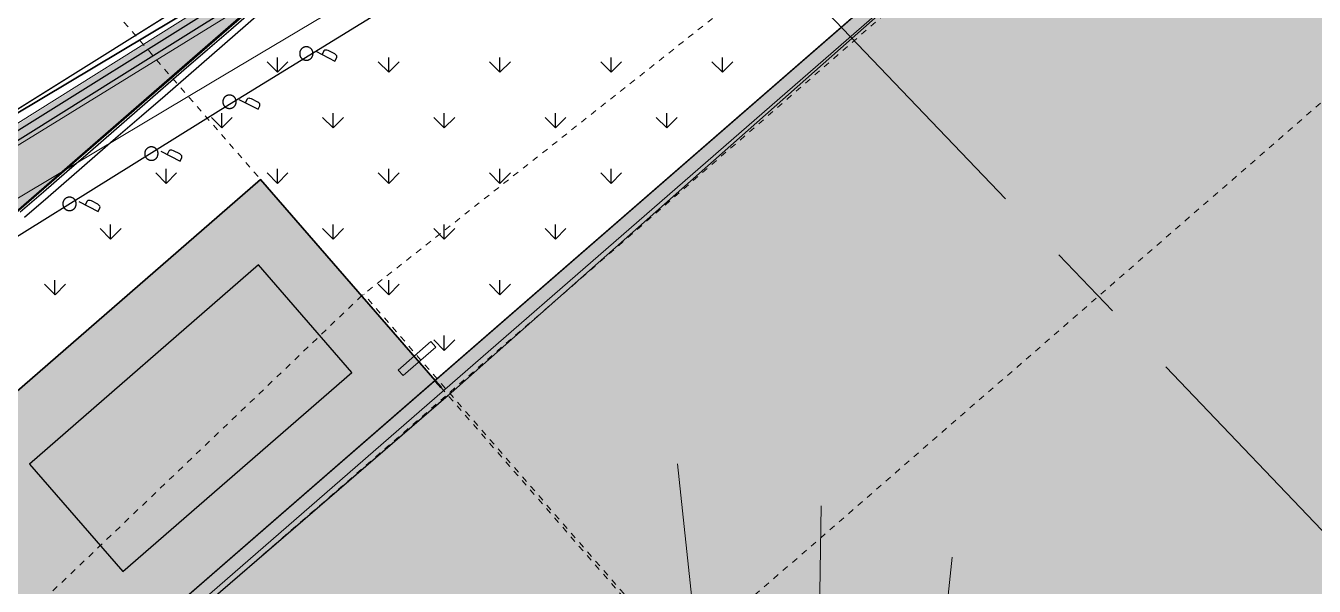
# Model space of a CAD drawing. Header units: metres. Extents: x 507649 to 508899, y 6966965 to 6967377.
# Drawn here: x 507745.01 to 507765.81, y 6967239 to 6967248.05 of the extents above; entities that cross this region are included whole.
import ezdxf

# ---------------------------------------------------------------- set-up
doc = ezdxf.new("R2010")
doc.units = ezdxf.units.M
doc.header["$PDMODE"] = 1
for name, pattern in [('CENTER2', [10, 6.25, -1.25, 1.25, -1.25]), ('Grid Line', [2.1, 1.2, -0.3, 0.3, -0.3]), ('Overhead', [0.004, 0.0025, -0.0015])]:
    doc.linetypes.add(name, pattern=pattern)
doc.layers.get('DEFPOINTS').update_dxf_attribs({"color": 11})
doc.layers.add('_PROP-BDY', color=6, linetype='Continuous', plot=False)
for name, color, linetype, lineweight in [('A-FLOR', 252, 'Continuous', 5), ('A-FLOR-OVHD', 252, 'Overhead', 5), ('A-GENM', 252, 'Continuous', 5), ('A-WALL', 252, 'Continuous', 5), ('D_UG_PIPES', 252, 'EXIST_SWD', 0), ('F-FIRE', 252, 'Continuous', 5), ('S_RM_UG_PIPES', 252, 'EXIST_RISINGMAIN', 0)]:
    doc.layers.add(name, color=color, linetype=linetype, lineweight=lineweight)
for name, color, linetype in [('C_ARCH_BUILDING_OUTLINE', 5, 'Continuous'), ('C_TEXT_2.5', 7, 'Continuous'), ('HATCH_LANDSCAPE', 1, 'Continuous'), ('HATCH_PAVEMENT_CARPARK', 254, 'Continuous'), ('KRB_LIP', 6, 'Continuous'), ('mga2020bdy', 252, 'Continuous'), ('mga2020ROAD_FURNITURE', 252, 'Continuous'), ('mga2020ROAD_KERB_BACK', 252, 'Continuous'), ('mga2020ROAD_KERB_LIP', 252, 'Continuous'), ('mga2020TOPO_GEN', 252, 'Continuous'), ('PAV_CREST SAG', 2, 'Continuous'), ('ROAD_FURNITURE', 252, 'Continuous'), ('TIN BORDER', 5, 'Continuous')]:
    doc.layers.add(name, color=color, linetype=linetype)
doc.layers.add('C_HATCH_PR_BUILDING', color=7, linetype='Continuous', true_color=0xffffff)
doc.layers.add('HATCH_PAVEMENT_FOOTPATH', color=7, linetype='Continuous', true_color=0xffe8a3)
doc.layers.add('S-GRID', color=47, linetype='Continuous', lineweight=5, plot=False)
doc.styles.get("Standard").update_dxf_attribs({"font": 'ARIALN.TTF'})
doc.linetypes.add('EXIST_RISINGMAIN', pattern='A,5,-2.5,5,-2,["RM",Standard,S=2.5,R=0,X=0,Y=-1.25],-5,5,-2.5,5,-2.5', length=34.5)
doc.linetypes.add('EXIST_SWD', pattern='A,5,-2.5,5,-2,["SWD",Standard,S=2.5,R=0,X=0,Y=-1.25],-8,5,-2.5,5,-2.5', length=37.5)

# ---------------------------------------------------------------- blocks, each defined once
blk = doc.blocks.new('XD_HATCH')
at = {"layer": 'C_HATCH_PR_BUILDING'}
h = blk.add_hatch(color=256, dxfattribs=at)
h.dxf.hatch_style = 1
h.paths.add_polyline_path([(507766.711, 6967255.442), (507736.522, 6967229.203), (507736.707, 6967228.989), (507736.687, 6967228.971), (507782.566, 6967176.226), (507795.661, 6967161.161), (507797.004, 6967162.328), (507817.315, 6967142.708), (507816.19, 6967141.318), (507902.111, 6967071.732), (507911.801, 6967083.72), (507919.918, 6967093.76), (507927.265, 6967102.833), (507888.211, 6967134.462), (507891.102, 6967138.268), (507841.624, 6967217.742), (507824.766, 6967203.095), (507829.311, 6967190.607), (507825.752, 6967187.514), (507795.494, 6967222.404)])
at = {"layer": 'HATCH_LANDSCAPE', "ltscale": 0.5}
h = blk.add_hatch(dxfattribs=at)
h.set_pattern_fill('GRASS', color=256, scale=0.05)
h.paths.add_polyline_path([(507765.688, 6967256.998), (507766.711, 6967255.442), (507751.616, 6967242.322), (507748.796, 6967245.567), (507737.825, 6967236.032), (507740.646, 6967232.787), (507736.521, 6967229.201), (507736.258, 6967228.895), (507736.078, 6967229.147), (507735.816, 6967229.56), (507735.584, 6967229.99), (507735.383, 6967230.436), (507735.215, 6967230.896), (507735.195, 6967230.96), (507735.117, 6967231.224), (507735.08, 6967231.366), (507734.979, 6967231.844), (507734.912, 6967232.329), (507734.88, 6967232.817), (507734.88, 6967233.246), (507734.883, 6967233.306), (507734.92, 6967233.794), (507734.99, 6967234.279), (507735.093, 6967234.757), (507735.174, 6967235.049), (507735.231, 6967235.227), (507735.402, 6967235.685), (507735.548, 6967236.012), (507735.605, 6967236.13), (507735.658, 6967236.233), (507735.839, 6967236.56), (507736.102, 6967236.972), (507736.351, 6967237.309), (507736.395, 6967237.363), (507736.716, 6967237.733), (507737.036, 6967238.053), (507737.062, 6967238.078), (507737.236, 6967238.233), (507737.812, 6967238.733), (507738.189, 6967239.061), (507738.566, 6967239.389), (507738.944, 6967239.717), (507739.321, 6967240.045), (507739.699, 6967240.373), (507739.892, 6967240.541), (507740.454, 6967241.028), (507740.832, 6967241.355), (507741.209, 6967241.683), (507741.587, 6967242.01), (507741.965, 6967242.338), (507742.343, 6967242.665), (507742.721, 6967242.993), (507743.099, 6967243.32), (507743.476, 6967243.648), (507743.854, 6967243.975), (507744.232, 6967244.303), (507744.61, 6967244.63), (507744.988, 6967244.958), (507745.365, 6967245.285), (507745.743, 6967245.613), (507746.121, 6967245.94), (507746.499, 6967246.268), (507746.877, 6967246.595), (507747.255, 6967246.923), (507747.632, 6967247.25), (507748.01, 6967247.578), (507748.388, 6967247.905), (507748.766, 6967248.233), (507749.144, 6967248.56), (507749.522, 6967248.888), (507749.899, 6967249.215), (507750.277, 6967249.543), (507750.655, 6967249.87), (507750.84, 6967250.033), (507750.925, 6967249.897), (507751.879, 6967248.371), (507765.448, 6967256.848)])
at = {"layer": 'HATCH_PAVEMENT_CARPARK'}
h = blk.add_hatch(color=256, dxfattribs=at)
h.dxf.hatch_style = 1
edge = h.paths.add_edge_path()
edge.add_arc((507820.003, 6967266.085), 90.985, 212.49045, 214.43315, ccw=False)
edge.add_line((507743.26, 6967217.211), (507739.398, 6967223.586))
edge.add_line((507739.398, 6967223.586), (507735.794, 6967229.354))
edge.add_arc((507741.735, 6967233.063), 7.004, 130.4092, 211.9744, ccw=False)
edge.add_line((507737.195, 6967238.395), (507750.654, 6967250.094))
edge.add_line((507750.654, 6967250.094), (507741.05, 6967244.042))
edge.add_line((507741.05, 6967244.042), (507736.887, 6967241.488))
edge.add_line((507736.887, 6967241.488), (507736.596, 6967241.375))
edge.add_line((507736.596, 6967241.375), (507734.55, 6967240.12))
edge.add_line((507734.55, 6967240.12), (507731.321, 6967238.12))
edge.add_line((507731.321, 6967238.12), (507725.641, 6967234.654))
edge.add_line((507725.641, 6967234.654), (507731.043, 6967225.636))
edge.add_line((507731.043, 6967225.636), (507734.314, 6967220.406))
edge.add_line((507734.314, 6967220.406), (507740.71, 6967210.555))
edge.add_arc((507792.018, 6967243.469), 60.957, 212.67978, 223.00419)
edge.add_line((507747.44, 6967201.893), (507760.817, 6967187.542))
edge.add_line((507760.817, 6967187.542), (507809.449, 6967136.334))
edge.add_line((507809.449, 6967136.334), (507818.102, 6967127.228))
edge.add_line((507818.102, 6967127.228), (507823.852, 6967121.378))
edge.add_line((507823.852, 6967121.378), (507824.492, 6967120.745))
edge.add_arc((508006.447, 6967303.151), 257.643, 225.07103, 227.49079)
edge.add_line((507832.355, 6967113.225), (507846.232, 6967101.068))
edge.add_line((507846.232, 6967101.068), (507853.401, 6967095.287))
edge.add_line((507853.401, 6967095.287), (507861.259, 6967089.103))
edge.add_line((507861.259, 6967089.103), (507875.892, 6967078.04))
edge.add_line((507875.892, 6967078.04), (507894.996, 6967066.105))
edge.add_line((507894.996, 6967066.105), (507898.306, 6967064.422))
edge.add_arc((507903.258, 6967076.442), 13, 247.607, 320.5781)
edge.add_line((507913.301, 6967068.186), (507923.209, 6967080.381))
edge.add_line((507923.209, 6967080.381), (507928.884, 6967087.367))
edge.add_line((507928.884, 6967087.367), (507934.503, 6967094.285))
edge.add_arc((507925.6, 6967101.304), 11.338, 321.7466, 356.9562)
edge.add_arc((507925.051, 6967101.301), 11.886, 357.1121, 390.6511)
edge.add_line((507935.276, 6967107.361), (507928.355, 6967118.419))
edge.add_arc((507932.593, 6967121.072), 5, 172.2504, 212.042, ccw=False)
edge.add_line((507927.638, 6967121.746), (507927.905, 6967123.707))
edge.add_line((507927.905, 6967123.707), (507927.905, 6967123.707))
edge.add_line((507927.905, 6967123.707), (507928.222, 6967126.036))
edge.add_line((507928.222, 6967126.036), (507922.15, 6967126.731))
edge.add_line((507922.15, 6967126.731), (507921.982, 6967124.77))
edge.add_line((507921.982, 6967124.77), (507922.008, 6967120.889))
edge.add_arc((507933.653, 6967120.754), 11.645, 179.3346, 190.5058)
edge.add_arc((507935.181, 6967121.115), 13.214, 190.8395, 200.6804)
edge.add_arc((507934.907, 6967121.234), 13.001, 201.5983, 211.6011)
edge.add_line((507923.833, 6967114.422), (507928.422, 6967107.084))
edge.add_arc((507919.474, 6967101.5), 10.548, 18.5241, 31.9651, ccw=False)
edge.add_line((507929.475, 6967104.851), (507929.787, 6967103.654))
edge.add_line((507929.787, 6967103.654), (507929.949, 6967102.428))
edge.add_arc((507919.973, 6967101.735), 10, -10.2075, 3.9733, ccw=False)
edge.add_arc((507921.309, 6967101.319), 8.612, 334.462, 350.9422, ccw=False)
edge.add_line((507929.08, 6967097.606), (507928.501, 6967096.513))
edge.add_line((507928.501, 6967096.513), (507927.791, 6967095.501))
edge.add_line((507927.791, 6967095.501), (507924.256, 6967091.166))
edge.add_line((507924.256, 6967091.166), (507918.568, 6967084.191))
edge.add_line((507918.568, 6967084.191), (507911.58, 6967075.614))
edge.add_line((507911.58, 6967075.614), (507910.645, 6967074.541))
edge.add_line((507910.645, 6967074.541), (507910.131, 6967074.048))
edge.add_line((507910.131, 6967074.048), (507909.863, 6967073.813))
edge.add_line((507909.863, 6967073.813), (507909.587, 6967073.587))
edge.add_line((507909.587, 6967073.587), (507909.304, 6967073.367))
edge.add_line((507909.304, 6967073.367), (507909.013, 6967073.157))
edge.add_line((507909.013, 6967073.157), (507908.416, 6967072.764))
edge.add_line((507908.416, 6967072.764), (507907.795, 6967072.408))
edge.add_line((507907.795, 6967072.408), (507907.154, 6967072.091))
edge.add_line((507907.154, 6967072.091), (507906.825, 6967071.948))
edge.add_line((507906.825, 6967071.948), (507906.493, 6967071.814))
edge.add_line((507906.493, 6967071.814), (507905.816, 6967071.577))
edge.add_line((507905.816, 6967071.577), (507905.127, 6967071.382))
edge.add_line((507905.127, 6967071.382), (507904.429, 6967071.208))
edge.add_line((507904.429, 6967071.208), (507903.012, 6967071.034))
edge.add_line((507903.012, 6967071.034), (507901.581, 6967071.056))
edge.add_line((507901.581, 6967071.056), (507900.489, 6967071.127))
edge.add_line((507900.489, 6967071.127), (507899.41, 6967071.292))
edge.add_line((507899.41, 6967071.292), (507898.989, 6967071.383))
edge.add_line((507898.989, 6967071.383), (507898.134, 6967071.614))
edge.add_line((507898.134, 6967071.614), (507897.297, 6967071.904))
edge.add_line((507897.297, 6967071.904), (507895.368, 6967072.947))
edge.add_line((507895.368, 6967072.947), (507879.298, 6967082.987))
edge.add_line((507879.298, 6967082.987), (507866.995, 6967092.289))
edge.add_line((507866.995, 6967092.289), (507856.54, 6967100.453))
edge.add_line((507856.54, 6967100.453), (507836.168, 6967117.777))
edge.add_line((507836.168, 6967117.777), (507828.863, 6967124.875))
edge.add_line((507828.863, 6967124.875), (507821.037, 6967132.845))
edge.add_line((507821.037, 6967132.845), (507813.741, 6967140.457))
edge.add_line((507813.741, 6967140.457), (507815.658, 6967142.761))
edge.add_line((507815.658, 6967142.761), (507797.065, 6967160.683))
edge.add_line((507797.065, 6967160.683), (507795.715, 6967159.508))
edge.add_line((507795.715, 6967159.508), (507754.472, 6967202.936))
edge.add_line((507754.472, 6967202.936), (507751.459, 6967206.268))
edge.add_arc((507819.868, 6967266.093), 90.877, 214.4857, 221.17028, ccw=False)
at = {"layer": 'HATCH_PAVEMENT_FOOTPATH'}
h = blk.add_hatch(color=256, dxfattribs=at)
h.dxf.hatch_style = 1
h.paths.add_polyline_path([(507740.646, 6967232.787), (507737.825, 6967236.032), (507748.796, 6967245.567), (507751.616, 6967242.322)])
at = {"elevation": 4.784}
for points in [[(507766.711, 6967255.442), (507751.616, 6967242.322), (507748.796, 6967245.567), (507737.825, 6967236.032)], [(507744.988, 6967244.958), (507745.365, 6967245.285), (507745.743, 6967245.613), (507746.121, 6967245.94), (507746.499, 6967246.268), (507746.877, 6967246.595), (507747.255, 6967246.923), (507747.632, 6967247.25), (507748.01, 6967247.578), (507748.388, 6967247.905), (507748.766, 6967248.233)]]:
    blk.add_lwpolyline(points, dxfattribs=at)
blk = doc.blocks.new('BAC R BOL SMALL')
for p, q in [((-4.3679, 0.1747), (-4.3729, -0.0484)), ((-4.3519, 0.3993), (-4.3679, 0.1747)), ((-4.3247, 0.625), (-4.3519, 0.3993)), ((-4.2862, 0.8515), (-4.3247, 0.625)), ((-4.2362, 1.0785), (-4.2862, 0.8515)), ((-4.1746, 1.3056), (-4.2362, 1.0785)), ((-4.1012, 1.5325), (-4.1746, 1.3056)), ((-4.0159, 1.7589), (-4.1012, 1.5325)), ((-3.9185, 1.9844), (-4.0159, 1.7589)), ((-3.8088, 2.2087), (-3.9185, 1.9844)), ((-3.6931, 2.3988), (-3.8088, 2.2087)), ((-3.569, 2.5811), (-3.6931, 2.3988)), ((-3.4369, 2.7554), (-3.569, 2.5811)), ((-3.2973, 2.9215), (-3.4369, 2.7554)), ((-3.1504, 3.0794), (-3.2973, 2.9215)), ((-2.9967, 3.229), (-3.1504, 3.0794)), ((-2.8365, 3.3701), (-2.9967, 3.229)), ((-2.6702, 3.5026), (-2.8365, 3.3701)), ((-2.4982, 3.6265), (-2.6702, 3.5026)), ((-2.3209, 3.7415), (-2.4982, 3.6265)), ((-2.1385, 3.8476), (-2.3209, 3.7415)), ((-1.9516, 3.9447), (-2.1385, 3.8476)), ((-1.7605, 4.0325), (-1.9516, 3.9447)), ((-1.5655, 4.1112), (-1.7605, 4.0325)), ((-1.367, 4.1804), (-1.5655, 4.1112)), ((-1.1654, 4.2401), (-1.367, 4.1804)), ((-0.9611, 4.2902), (-1.1654, 4.2401)), ((-0.7544, 4.3306), (-0.9611, 4.2902)), ((-0.5458, 4.3611), (-0.7544, 4.3306)), ((-0.3356, 4.3816), (-0.5458, 4.3611)), ((-0.1241, 4.392), (-0.3356, 4.3816)), ((0.0882, 4.3922), (-0.1241, 4.392)), ((0.301, 4.3821), (0.0882, 4.3922)), ((0.5139, 4.3616), (0.301, 4.3821)), ((0.7265, 4.3305), (0.5139, 4.3616)), ((0.9385, 4.2888), (0.7265, 4.3305)), ((1.1495, 4.2362), (0.9385, 4.2888)), ((1.359, 4.1728), (1.1495, 4.2362)), ((1.5668, 4.0983), (1.359, 4.1728)), ((1.7725, 4.0127), (1.5668, 4.0983)), ((1.9756, 3.9158), (1.7725, 4.0127)), ((2.364, 3.6868), (2.1736, 3.8056)), ((2.5466, 3.5598), (2.364, 3.6868)), ((2.7214, 3.4249), (2.5466, 3.5598)), ((2.8881, 3.2825), (2.7214, 3.4249)), ((3.0465, 3.1328), (2.8881, 3.2825)), ((3.1966, 2.9762), (3.0465, 3.1328)), ((3.3382, 2.813), (3.1966, 2.9762)), ((3.4711, 2.6437), (3.3382, 2.813)), ((3.5951, 2.4684), (3.4711, 2.6437)), ((3.7101, 2.2875), (3.5951, 2.4684)), ((3.816, 2.1015), (3.7101, 2.2875)), ((3.9126, 1.9105), (3.816, 2.1015)), ((3.9998, 1.7149), (3.9126, 1.9105)), ((4.0773, 1.5151), (3.9998, 1.7149)), ((4.145, 1.3114), (4.0773, 1.5151)), ((4.2028, 1.1041), (4.145, 1.3114)), ((4.2506, 0.8936), (4.2028, 1.1041)), ((4.2881, 0.6801), (4.2506, 0.8936)), ((4.3152, 0.4641), (4.2881, 0.6801)), ((4.3318, 0.2458), (4.3152, 0.4641)), ((4.3376, 0.0256), (4.3318, 0.2458)), ((4.3327, -0.1962), (4.3376, 0.0256)), ((6.1384, 1.5522), (18.6973, -4.9036)), ((11.43, 1.6933), (10.2659, -0.5997)), ((11.9592, 2.1519), (11.43, 1.6933)), ((12.7353, 2.293), (11.9592, 2.1519)), ((13.3703, 2.2225), (12.7353, 2.293)), ((14.3228, 1.905), (13.3703, 2.2225)), ((18.4856, -0.2117), (14.3228, 1.905)), ((-4.3729, -0.0484), (-4.367, -0.2697)), ((-4.367, -0.2697), (-4.3504, -0.4889)), ((-4.3504, -0.4889), (-4.3233, -0.7057)), ((-4.3233, -0.7057), (-4.2858, -0.9197)), ((-4.2858, -0.9197), (-4.2381, -1.1305)), ((-4.2381, -1.1305), (-4.1802, -1.3379)), ((-4.1802, -1.3379), (-4.1125, -1.5415)), ((-4.1125, -1.5415), (-4.035, -1.741)), ((-4.035, -1.741), (-3.9478, -1.936)), ((-3.9478, -1.936), (-3.8512, -2.1263)), ((-3.8512, -2.1263), (-3.7453, -2.3115)), ((-3.7453, -2.3115), (-3.6303, -2.4912)), ((-3.6303, -2.4912), (-3.5063, -2.6651)), ((-3.5063, -2.6651), (-3.3734, -2.8329)), ((-3.3734, -2.8329), (-3.2318, -2.9943)), ((-3.2318, -2.9943), (-3.0817, -3.1489)), ((-3.0817, -3.1489), (-2.9233, -3.2965)), ((-2.9233, -3.2965), (-2.7566, -3.4365)), ((-2.7566, -3.4365), (-2.5818, -3.5688)), ((-2.5818, -3.5688), (-2.3992, -3.6931)), ((-2.3992, -3.6931), (-2.2088, -3.8088)), ((-2.2088, -3.8088), (-1.9877, -3.9154)), ((-1.9877, -3.9154), (-1.7652, -4.0101)), ((-1.7652, -4.0101), (-1.5416, -4.0931)), ((-1.5416, -4.0931), (-1.3173, -4.1646)), ((-1.3173, -4.1646), (-1.0926, -4.2245)), ((-1.0926, -4.2245), (-0.8679, -4.2732)), ((-0.8679, -4.2732), (-0.6435, -4.3106)), ((-0.6435, -4.3106), (-0.4197, -4.337)), ((-0.4197, -4.337), (-0.1969, -4.3525)), ((-0.1969, -4.3525), (0.0246, -4.3573)), ((0.0246, -4.3573), (0.2444, -4.3514)), ((0.2444, -4.3514), (0.4623, -4.335)), ((0.4623, -4.335), (0.6778, -4.3082)), ((0.6778, -4.3082), (0.8906, -4.2712)), ((0.8906, -4.2712), (1.1005, -4.2241)), ((1.1005, -4.2241), (1.307, -4.1671)), ((1.307, -4.1671), (1.5099, -4.1002)), ((1.5099, -4.1002), (1.7087, -4.0236)), ((1.7087, -4.0236), (1.9031, -3.9375)), ((1.9031, -3.9375), (2.0929, -3.842)), ((2.0929, -3.842), (2.2776, -3.7372)), ((2.2776, -3.7372), (2.457, -3.6233)), ((2.457, -3.6233), (2.6306, -3.5003)), ((2.6306, -3.5003), (2.7982, -3.3685)), ((2.7982, -3.3685), (2.9594, -3.2279)), ((2.9594, -3.2279), (3.1139, -3.0788)), ((3.1139, -3.0788), (3.2613, -2.9211)), ((3.2613, -2.9211), (3.4013, -2.7552)), ((3.4013, -2.7552), (3.5336, -2.5811)), ((3.5336, -2.5811), (3.6578, -2.3989)), ((3.6578, -2.3989), (3.7736, -2.2088)), ((3.7736, -2.2088), (3.8833, -1.9876)), ((3.8833, -1.9876), (3.9807, -1.7651)), ((3.9807, -1.7651), (4.066, -1.5415)), ((4.066, -1.5415), (4.1394, -1.3172)), ((4.1394, -1.3172), (4.201, -1.0925)), ((4.201, -1.0925), (4.251, -0.8677)), ((4.251, -0.8677), (4.2895, -0.6432)), ((4.2895, -0.6432), (4.3167, -0.4192)), ((4.3167, -0.4192), (4.3327, -0.1962)), ((19.1911, -0.7409), (18.4856, -0.2117)), ((18.6973, -4.9036), (19.8614, -2.6106)), ((19.7909, -1.4111), (19.1911, -0.7409)), ((19.8967, -2.0109), (19.7909, -1.4111)), ((19.8614, -2.6106), (19.8967, -2.0109))]:
    blk.add_line(p, q)
blk = doc.blocks.new('XE_SURVEY')
at = {"layer": 'D_UG_PIPES'}
for p, q in [((507755.528, 6967240.978), (507756.306, 6967233.763)), ((507757.848, 6967240.299), (507757.767, 6967234.667)), ((507759.963, 6967239.472), (507759.566, 6967235.684))]:
    blk.add_line(p, q, dxfattribs=at)
at = {"layer": 'D_UG_PIPES', "flags": 128}
blk.add_lwpolyline([(507716.945, 6967228.716), (507720.995, 6967231.995), (507721.818, 6967232.661), (507728.342, 6967236.36), (507737.461, 6967241.566), (507738.86, 6967242.377), (507740.13, 6967243.174), (507740.978, 6967243.706), (507743.951, 6967245.551), (507752.042, 6967250.531), (507755.874, 6967252.889), (507757.149, 6967253.679), (507759.168, 6967254.942), (507759.638, 6967255.603), (507762.337, 6967262.6), (507763.94, 6967266.805), (507765.535, 6967271.013), (507768.136, 6967277.898)], dxfattribs=at)
at = {"layer": 'mga2020bdy'}
blk.add_polyline3d([(507733.025, 6967239.048, 4.469), (507736.099, 6967240.948, 4.453), (507736.683, 6967241.307, 4.439), (507736.984, 6967241.434, 4.433), (507737.975, 6967242.376, 4.424), (507738.004, 6967242.42, 4.422), (507740.823, 6967244.174, 4.457), (507752.055, 6967251.199, 4.526), (507759.125, 6967255.643, 4.481), (507762.514, 6967257.759, 4.509), (507764.07, 6967258.697, 4.52), (507768.065, 6967260.922, 4.549), (507768.442, 6967261.119, 4.552), (507772.933, 6967263.302, 4.591), (507777.867, 6967265.538, 4.636), (507783.882, 6967268.22, 4.692)], dxfattribs=at)
at = {"layer": 'mga2020ROAD_FURNITURE'}
for p in [(507749.578, 6967247.598, 4.592), (507749.578, 6967247.598, 4.592), (507748.337, 6967246.82, 4.58), (507748.337, 6967246.82, 4.58), (507747.077, 6967245.983, 4.583), (507747.077, 6967245.983, 4.583), (507745.756, 6967245.173, 4.579), (507745.756, 6967245.173, 4.579)]:
    blk.add_point(p, dxfattribs=at)
at = {"layer": 'mga2020ROAD_KERB_BACK'}
blk.add_polyline3d([(507738.223, 6967241.459, 4.533), (507740.515, 6967242.826, 4.522), (507741.08, 6967243.821, 4.564), (507746.512, 6967247.222, 4.614), (507752.296, 6967250.839, 4.645), (507757.897, 6967254.353, 4.628), (507759.174, 6967254.499, 4.586), (507761.385, 6967256.001, 4.626), (507762.507, 6967257.253, 4.631), (507763.096, 6967257.616, 4.635), (507767.431, 6967260.102, 4.666), (507768.249, 6967260.537, 4.672), (507771.894, 6967262.35, 4.704), (507773.157, 6967262.932, 4.715), (507778.059, 6967265.162, 4.76), (507784.045, 6967267.826, 4.809)], dxfattribs=at)
at = {"layer": 'mga2020ROAD_KERB_LIP'}
blk.add_polyline3d([(507783.882, 6967268.22, 4.692), (507777.867, 6967265.538, 4.636), (507772.933, 6967263.302, 4.591), (507768.442, 6967261.119, 4.552), (507768.065, 6967260.922, 4.549), (507764.07, 6967258.697, 4.52), (507762.514, 6967257.759, 4.509), (507759.125, 6967255.643, 4.481), (507757.465, 6967254.567, 4.496), (507752.055, 6967251.199, 4.526), (507746.24, 6967247.552, 4.502), (507740.823, 6967244.174, 4.457), (507737.975, 6967242.376, 4.424)], dxfattribs=at)
at = {"layer": 'mga2020TOPO_GEN'}
blk.add_polyline3d([(507721.406, 6967230.947, 4.385), (507722.85, 6967231.821, 4.46), (507725.943, 6967226.582, 4.535), (507728.764, 6967229.308, 4.379), (507732.401, 6967233.9, 4.448), (507736.333, 6967237.928, 4.519), (507738.479, 6967240.183, 4.523), (507742.88, 6967243.415, 4.551), (507748.154, 6967246.697, 4.578), (507754.632, 6967250.676, 4.595), (507759.792, 6967253.86, 4.572), (507763.226, 6967256.057, 4.617), (507767.284, 6967258.544, 4.683), (507767.311, 6967260.039, 4.659)], dxfattribs=at)
at = {"layer": 'S_RM_UG_PIPES'}
blk.add_lwpolyline([(507782.134, 6967282.697), (507782.619, 6967280.757), (507784.211, 6967274.404), (507783.039, 6967266.904), (507782.203, 6967265.96), (507774.912, 6967262.433), (507770.442, 6967260.194), (507766.016, 6967257.868), (507761.895, 6967255.703), (507756.943, 6967252.598), (507752.253, 6967249.657), (507747.988, 6967247.118), (507745.41, 6967245.584), (507743.691, 6967244.561), (507741.135, 6967242.99), (507734.787, 6967238.996), (507730.555, 6967236.333), (507726.045, 6967234.185), (507725.096, 6967233.748), (507720.809, 6967233.41), (507720.216, 6967230.822)], dxfattribs=at)
at = {"layer": 'ROAD_FURNITURE', "xscale": 0.0247222863170386, "yscale": 0.0247222863170386, "zscale": 0.0247222863170386}
for p in [(507749.537, 6967247.598, 4.592), (507748.296, 6967246.82, 4.58), (507747.035, 6967245.983, 4.583), (507745.713, 6967245.172, 4.579)]:
    blk.add_blockref('BAC R BOL SMALL', p, dxfattribs=at)
blk = doc.blocks.new('25027_BNP_Skygate Play-Sheet - 000101 - SITE PLAN')
at = {"layer": '_PROP-BDY'}
blk.add_line((-2226983.37, 4009381.75), (-2226983.37, 4059443.92), dxfattribs=at)
at = {"layer": 'A-FLOR'}
for p, q in [((-2226868.77, 4029525.68), (-2229674.39, 4047239)), ((-2226884.72, 4041009.57), (-2226868.77, 4029525.68))]:
    blk.add_line(p, q, dxfattribs=at)
at = {"layer": 'A-FLOR-OVHD'}
for p, q in [((-2232185.84, 4033132.03), (-2236242.9, 4052743.81)), ((-2229984.83, 4013236.39), (-2232185.84, 4033132.03)), ((-2323057.01, 4018700.44), (-2232181.65, 4033094.21))]:
    blk.add_line(p, q, dxfattribs=at)
at = {"layer": 'A-GENM'}
for p, q in [((-2231647.21, 4039123.83), (-2233918.89, 4038764.02)), ((-2230880.66, 4034284.17), (-2231647.21, 4039123.83)), ((-2233918.89, 4038764.02), (-2233152.34, 4033924.35)), ((-2233152.34, 4033924.35), (-2230880.66, 4034284.17))]:
    blk.add_line(p, q, dxfattribs=at)
at = {"layer": 'A-WALL'}
for p, q in [((-2231072.79, 4013198.72), (-2237289.74, 4052449.7)), ((-2229727.28, 4033526.5), (-2232001.14, 4047882.54)), ((-2235536.47, 4042716.35), (-2233977.55, 4032874.04)), ((-2233463.39, 4032934.74), (-2229727.28, 4033526.5)), ((-2234124.14, 4032840.7), (-2233985.86, 4032862.6)), ((-2234121.79, 4032825.88), (-2234124.14, 4032840.7)), ((-2233983.51, 4032847.78), (-2234121.79, 4032825.88)), ((-2233985.86, 4032862.6), (-2233977.55, 4032874.04)), ((-2233972.07, 4032839.47), (-2233983.51, 4032847.78)), ((-2233977.54, 4032874.04), (-2233974.34, 4032853.81)), ((-2233974.34, 4032853.81), (-2233578.58, 4032916.49)), ((-2233972.07, 4032839.47), (-2232413.16, 4022997.18))]:
    blk.add_line(p, q, dxfattribs=at)
at = {"layer": 'F-FIRE'}
for p, q in [((-2233515.24, 4033270.64), (-2233633.76, 4033251.87)), ((-2233633.76, 4033251.87), (-2233524.26, 4032560.48)), ((-2233405.73, 4032579.26), (-2233515.24, 4033270.64)), ((-2233524.26, 4032560.48), (-2233405.73, 4032579.26))]:
    blk.add_line(p, q, dxfattribs=at)
for start, end in [(174.000328, 204.000328), (354.000328, 24.000328)]:
    blk.add_arc((-2233519.75, 4032915.56), 60, start, end, dxfattribs=at)
at = {"layer": 'S-GRID', "linetype": 'Grid Line'}
for p, q in [((-2229896.36, 4005189.76), (-2243808.06, 4093021.55)), ((-2235781.93, 4005912.8), (-2249437.88, 4092129.84)), ((-2322905.71, 4018767.94), (-2223511.39, 4034511.04))]:
    blk.add_line(p, q, dxfattribs=at)
blk = doc.blocks.new('XE_ARCH')
at = {"xscale": 0.001, "yscale": 0.001, "zscale": 0.001, "rotation": 121.996}
blk.add_blockref('25027_BNP_Skygate Play-Sheet - 000101 - SITE PLAN', (509988.126, 6971273.77), dxfattribs=at)
at = {"layer": 'DEFPOINTS'}
blk.add_lwpolyline([(507766.713, 6967255.443), (507736.522, 6967229.203), (507795.661, 6967161.161), (507797.005, 6967162.329), (507817.315, 6967142.708), (507816.19, 6967141.319), (507902.084, 6967071.741), (507927.265, 6967102.832), (507888.211, 6967134.463), (507891.284, 6967138.257), (507841.636, 6967217.752), (507824.767, 6967203.096), (507829.281, 6967190.691), (507825.699, 6967187.577), (507766.713, 6967255.443)], dxfattribs=at)
blk = doc.blocks.new('A$Cbbbd136e')
at = {"layer": 'TIN BORDER'}
blk.add_lwpolyline([(507817.169, 6967271.188), (507813.845, 6967273.615), (507808.929, 6967275.477), (507808.2, 6967275.725), (507804.952, 6967276.46), (507804.528, 6967276.514), (507801.628, 6967276.638), (507799.572, 6967276.466), (507796.889, 6967275.721), (507794.181, 6967274.174), (507792.789, 6967273.095), (507788.3, 6967270.106), (507772.933, 6967263.302), (507769.311, 6967261.531), (507767.93, 6967260.757), (507767.819, 6967260.688), (507764.628, 6967258.694), (507750.761, 6967250.16), (507738.496, 6967242.83), (507737.917, 6967242.489), (507736.596, 6967241.375), (507732.935, 6967239.116)], dxfattribs=at)
blk = doc.blocks.new('XD_DESIGN BASE_1')
at = {"layer": 'C_ARCH_BUILDING_OUTLINE', "elevation": 5.24}
blk.add_lwpolyline([(507902.095, 6967072.072), (507919.667, 6967093.787), (507918.626, 6967094.631), (507925.899, 6967103.612), (507888.008, 6967134.433), (507891.102, 6967138.268), (507841.557, 6967217.483), (507824.94, 6967203.05), (507829.494, 6967190.536), (507825.676, 6967187.216), (507825.561, 6967187.348), (507766.697, 6967255.23), (507751.828, 6967242.078), (507736.783, 6967229.129), (507754.43, 6967208.841), (507781.975, 6967177.135), (507795.754, 6967161.44), (507797.064, 6967162.579), (507797.288, 6967162.407), (507817.659, 6967142.729), (507816.547, 6967141.356), (507902.095, 6967072.072)], dxfattribs=at)
at = {"layer": 'C_ARCH_BUILDING_OUTLINE'}
blk.add_polyline3d([(507784.735, 6967234.782, 5.19), (507781.717, 6967238.254, 5.19), (507781.669, 6967238.309, 5.25), (507780.458, 6967239.703, 5.25), (507780.405, 6967239.763, 5.19), (507774.829, 6967246.178, 5.19), (507774.781, 6967246.234, 5.205), (507773.57, 6967247.628, 5.205), (507773.517, 6967247.688, 5.19), (507771.968, 6967249.483, 5.102), (507770.959, 6967250.631, 5.041), (507769.996, 6967251.731, 4.982), (507768.808, 6967253.099, 4.964), (507768.243, 6967253.749, 4.93), (507768.209, 6967253.719, 4.93), (507766.974, 6967255.14, 4.854), (507766.711, 6967255.442, 4.838), (507751.616, 6967242.322, 5), (507740.646, 6967232.787, 5), (507736.521, 6967229.201, 5.19), (507736.707, 6967228.989, 5.19), (507736.687, 6967228.971, 5.19), (507745.146, 6967219.279, 5.19)], dxfattribs=at)
at = {"layer": 'KRB_LIP'}
blk.add_polyline3d([(507743.26, 6967217.211, 5.008), (507739.306, 6967223.529, 5.015), (507739.306, 6967223.529, 5.015), (507736.13, 6967228.818, 4.992), (507736.13, 6967228.818, 4.992), (507735.257, 6967230.349, 4.904), (507734.795, 6967232.049, 4.815), (507734.771, 6967233.811, 4.727), (507734.771, 6967233.811, 4.727), (507735.031, 6967235.092, 4.675), (507735.525, 6967236.302, 4.622), (507735.525, 6967236.302, 4.622), (507736.234, 6967237.401, 4.57), (507737.138, 6967238.346, 4.518), (507737.138, 6967238.346, 4.518), (507739.794, 6967240.654, 4.5), (507750.761, 6967250.16, 4.601), (507764.628, 6967258.694, 4.626), (507767.819, 6967260.688, 4.602), (507767.93, 6967260.757, 4.601), (507769.311, 6967261.531, 4.589), (507772.933, 6967263.302, 4.62)], dxfattribs=at)
at = {"layer": 'PAV_CREST SAG', "elevation": 5}
blk.add_lwpolyline([(507745.066, 6967240.973), (507746.575, 6967239.237), (507750.273, 6967242.452), (507748.764, 6967244.188)], close=True, dxfattribs=at)
at = {"layer": 'PAV_CREST SAG'}
for points in [[(507732.935, 6967239.116, 4.469), (507736.596, 6967241.375, 4.44), (507737.917, 6967242.489, 4.422), (507738.496, 6967242.83, 4.414), (507750.761, 6967250.16, 4.601), (507764.628, 6967258.694, 4.626), (507767.819, 6967260.688, 4.602), (507767.93, 6967260.757, 4.601), (507769.311, 6967261.531, 4.589), (507772.933, 6967263.302, 4.62), (507788.3, 6967270.106, 4.759), (507792.789, 6967273.095, 4.895), (507794.181, 6967274.174, 4.911), (507796.889, 6967275.721, 4.832), (507799.572, 6967276.466, 4.968), (507801.628, 6967276.638, 4.972), (507804.528, 6967276.514, 4.979), (507804.952, 6967276.46, 4.977), (507808.2, 6967275.725, 4.957), (507808.929, 6967275.477, 4.953), (507813.845, 6967273.615, 4.855), (507817.169, 6967271.188, 4.862)], [(507744.916, 6967245.041, 4.697), (507745.293, 6967245.368, 4.7), (507745.671, 6967245.696, 4.704), (507746.049, 6967246.023, 4.707), (507746.427, 6967246.351, 4.711), (507746.805, 6967246.678, 4.714), (507747.183, 6967247.006, 4.718), (507747.56, 6967247.333, 4.721), (507747.938, 6967247.661, 4.725), (507748.316, 6967247.988, 4.728), (507748.694, 6967248.316, 4.732)], [(507744.916, 6967245.041, 4.697), (507745.293, 6967245.368, 4.7), (507745.671, 6967245.696, 4.704), (507746.049, 6967246.023, 4.707), (507746.427, 6967246.351, 4.711), (507746.805, 6967246.678, 4.714), (507747.183, 6967247.006, 4.718), (507747.56, 6967247.333, 4.721), (507747.938, 6967247.661, 4.725), (507748.316, 6967247.988, 4.728), (507748.694, 6967248.316, 4.732)], [(507744.916, 6967245.041, 4.697), (507745.293, 6967245.368, 4.7), (507745.671, 6967245.696, 4.704), (507746.049, 6967246.023, 4.707), (507746.427, 6967246.351, 4.711), (507746.805, 6967246.678, 4.714), (507747.183, 6967247.006, 4.718), (507747.56, 6967247.333, 4.721), (507747.938, 6967247.661, 4.725), (507748.316, 6967247.988, 4.728), (507748.694, 6967248.316, 4.732)], [(507744.988, 6967244.958, 4.697), (507745.365, 6967245.285, 4.7), (507745.743, 6967245.613, 4.704), (507746.121, 6967245.94, 4.707), (507746.499, 6967246.268, 4.711), (507746.877, 6967246.595, 4.714), (507747.255, 6967246.923, 4.718), (507747.632, 6967247.25, 4.721), (507748.01, 6967247.578, 4.725), (507748.388, 6967247.905, 4.728), (507748.766, 6967248.233, 4.732)], [(507744.988, 6967244.958, 4.697), (507745.365, 6967245.285, 4.7), (507745.743, 6967245.613, 4.704), (507746.121, 6967245.94, 4.707), (507746.499, 6967246.268, 4.711), (507746.877, 6967246.595, 4.714), (507747.255, 6967246.923, 4.718), (507747.632, 6967247.25, 4.721), (507748.01, 6967247.578, 4.725), (507748.388, 6967247.905, 4.728), (507748.766, 6967248.233, 4.732)], [(507744.988, 6967244.958, 4.697), (507745.365, 6967245.285, 4.7), (507745.743, 6967245.613, 4.704), (507746.121, 6967245.94, 4.707), (507746.499, 6967246.268, 4.711), (507746.877, 6967246.595, 4.714), (507747.255, 6967246.923, 4.718), (507747.632, 6967247.25, 4.721), (507748.01, 6967247.578, 4.725), (507748.388, 6967247.905, 4.728), (507748.766, 6967248.233, 4.732)], [(507740.646, 6967232.787, 5), (507737.825, 6967236.032, 4.95), (507748.796, 6967245.567, 4.95), (507751.616, 6967242.322, 5)]]:
    blk.add_polyline3d(points, dxfattribs=at)
at = {"layer": 'TIN BORDER'}
blk.add_blockref('A$Cbbbd136e', (0, 0), dxfattribs=at)

msp = doc.modelspace()

# ---------------------------------------------------------------- linework, layer by layer
at = {"layer": 'C_TEXT_2.5', "color": 1, "linetype": 'CENTER2', "lineweight": -3, "flags": 128}
msp.add_lwpolyline([(507749.603, 6967257.006), (507926.065, 6967072.193)], dxfattribs=at)

# ---------------------------------------------------------------- block references
at = {"layer": 'C_TEXT_2.5'}
for name in ['XD_HATCH', 'XE_SURVEY']:
    msp.add_blockref(name, (0, 0), dxfattribs=at)

# ---------------------------------------------------------------- next in the draw order: block references
msp.add_blockref('XE_ARCH', (0, 0), dxfattribs=at)

# ---------------------------------------------------------------- next in the draw order: block references
msp.add_blockref('XD_DESIGN BASE_1', (0, 0), dxfattribs=at)

doc.saveas('drawing.dxf')
